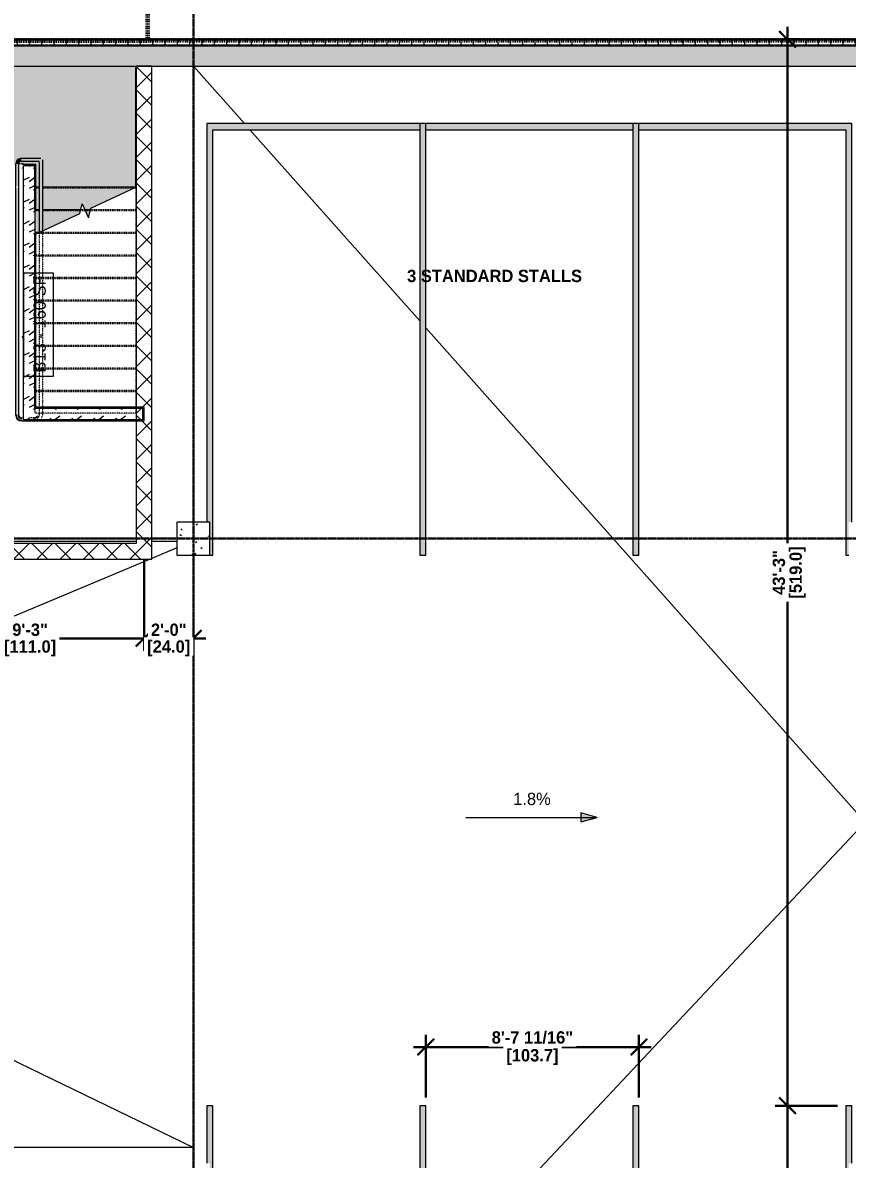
# Model space of a CAD drawing. Header units: inches. Extents: x -4124 to -1807, y 11006 to 12379.
# Drawn here: x -2583 to -2182, y 11545 to 12098 of the extents above; entities that cross this region are included whole.
import ezdxf

# ---------------------------------------------------------------- set-up
doc = ezdxf.new("R2010")
doc.units = ezdxf.units.IN
doc.header["$MEASUREMENT"] = 0
for name, pattern in [('Dash 1_16_', [0.125, 0.0625, -0.0625]), ('Double Dash 3_8_', [1, 0.375, -0.125, 0.125, -0.125, 0.125, -0.125]), ('Grid Line 1_2_', [0.875, 0.5, -0.125, 0.125, -0.125]), ('Grid Line 1_2__2_', [0.875, 0.5, -0.125, 0.125, -0.125]), ('Overhead 1_16_', [0.101562, 0.0625, -0.039062])]:
    doc.linetypes.add(name, pattern=pattern)
for name, color, linetype, lineweight in [('0-1', 7, 'Continuous', 5), ('0-2', 7, 'Continuous', 9), ('0-3', 130, 'Double Dash 3_8_', 60), ('0-5', 8, 'Continuous', 9), ('A-ANNO-DIMS-1', 211, 'Continuous', 30), ('A-AREA-IDEN', 2, 'Continuous', 9), ('A-FLOR-1', 9, 'Continuous', 18), ('A-FLOR-HRAL-2', 31, 'Continuous', 9), ('A-FLOR-HRAL-3', 7, 'Continuous', 9), ('A-FLOR-HRAL-4', 7, 'Overhead 1_16_', 9), ('A-GENM', 5, 'Continuous', 9), ('A-WALL-1', 250, 'Continuous', 18), ('A-WALL-2', 7, 'Continuous', 9), ('A-WALL-PATT-1', 53, 'Continuous', 9), ('A-WALL-PATT-2', 8, 'Continuous', 9), ('A-WALL-PATT-3', 7, 'Continuous', 9), ('A-WALL-PATT-4', 252, 'Continuous', 9), ('C-PROP-LINE-2', 130, 'Dash 1_16_', 60), ('G-ANNO-DIMS', 111, 'Continuous', 9), ('G-ANNO-TEXT-1', 147, 'Continuous', 20), ('I-WALL-1', 7, 'Continuous', 9), ('S-COLS', 52, 'Continuous', 9), ('S-COLS-1', 7, 'Continuous', 9), ('S-FNDN-3', 7, 'Continuous', 9), ('S-GRID-1', 1, 'Grid Line 1_2_', 9), ('S-GRID-2', 1, 'Grid Line 1_2__2_', 30), ('S-STRS-1', 41, 'Continuous', 5), ('S-STRS-2', 21, 'Continuous', 5), ('S-STRS-3', 7, 'Continuous', 9), ('S-STRS-4', 7, 'Overhead 1_16_', 9), ('S-STRS-MBND-1', 7, 'Overhead 1_16_', 9), ('S-STRS-MBND-2', 7, 'Continuous', 9)]:
    doc.layers.add(name, color=color, linetype=linetype, lineweight=lineweight)
doc.styles.add('Century Gothic', font='ufonts.com_century-gothic.ttf', dxfattribs={"height": 6})
doc.styles.add('Century Gothic_B', font='GOTHICB.TTF', dxfattribs={"height": 6})
doc.dimstyles.new('OD__1_16__Tol__', dxfattribs={"dimscale": 12, "dimtxt": 6.26501, "dimasz": 0.666667, "dimexe": 0.5, "dimexo": 0.333333, "dimgap": 0.083333, "dimtad": 1, "dimdec": 4, "dimrnd": 0.0625, "dimzin": 3, "dimdsep": 46, "dimlunit": 4, "dimtxsty": 'Century Gothic_B', "dimblk1": 'OBLIQUE', "dimblk2": 'OBLIQUE', "dimsah": 1, "dimcen": 0.09, "dimdle": 0.5, "dimazin": 0, "dimtfac": 1, "dimtdec": 4, "dimtix": 1, "dimtmove": 0, "dimatfit": 3, "dimfxl": 1, "dimtvp": 1, "dimtfill": 1, "dimfrac": 2, "dimtolj": 1, "dimtzin": 0, "dimlwd": 30, "dimlwe": 30, "dimarcsym": 2})
pattern_1 = [(0, (0, 0), (20.48, 5.12), [0.845, -14.515, 0.845, -14.515, -81.92]), (0, (0, 0), (20.48, 5.12), [-30.72, 0.845, -29.875, 0.845, -14.515, -35.84]), (0, (0, 0), (20.48, 5.12), [-76.8, 0.845, -9.395, 0.845, -24.755]), (120, (7.68, 2.56), (-14.67405, 15.1762003), [0.845, -14.515, 0.845, -14.515, -81.92]), (120, (7.68, 2.56), (-14.67405, 15.1762003), [-30.72, 0.845, -29.875, 0.845, -14.515, -35.84]), (120, (7.68, 2.56), (-14.67405, 15.1762003), [-76.8, 0.845, -9.395, 0.845, -24.755]), (240, (10.24, 12.8), (-5.80595, -20.2962003), [0.845, -14.515, 0.845, -14.515, -81.92]), (240, (10.24, 12.8), (-5.80595, -20.2962003), [-30.72, 0.845, -29.875, 0.845, -14.515, -35.84]), (240, (10.24, 12.8), (-5.80595, -20.2962003), [-76.8, 0.845, -9.395, 0.845, -24.755])]
pattern_2 = [(216.87, (4.265, 10.662), (31.9871619, 21.32545714), [5.331, -47.981]), (206.565, (10.662, 7.464), (-10.662476, -10.6620098), [11.921, -11.921]), (198.435, (10.662, 2.132), (-21.32449365, -10.6625869), [6.744, -26.974])]
pattern_3 = [(45, (0, 0), (-5.656854, 5.656854), []), (135, (0, 0), (-5.656854, -5.656854), [])]

# ---------------------------------------------------------------- blocks, each defined once
blk = doc.blocks.new('Family - ___-2835860-ENLARGED FLOOR PLAN - BASEMENT - EAST')
at = {"layer": 'C-PROP-LINE-2'}
for p, q in [((-2522.54, 12089.69), (-2522.54, 12118.09)), ((-2638.11, 12089.69), (-2522.54, 12089.69))]:
    blk.add_line(p, q, dxfattribs=at)
blk = doc.blocks.new('Family - ___-2835903-ENLARGED FLOOR PLAN - BASEMENT - EAST')
at = {"layer": 'C-PROP-LINE-2'}
blk.add_line((-2096.82, 12089.69), (-3831.82, 12089.69), dxfattribs=at)
blk = doc.blocks.new('CTR - 1st Phase - Shell_rvt-1-ENLARGED FLOOR PLAN - BASEMENT - EAST')
at = {"layer": 'A-WALL-PATT-1'}
h = blk.add_hatch(dxfattribs=at)
h.set_pattern_fill('FP_1', color=256, style=0, pattern_type=2)
h.set_pattern_definition([(0, (0, 0), (0, 6), []), (90, (0, 0), (-6, 4e-16), [])])
h.paths.add_polyline_path([(-3084.08, 12087.19), (-2838.32, 12087.19), (-2838.32, 12090.19), (-3829.32, 12090.19), (-3829.32, 12087.19), (-3136.32, 12087.19)], flags=0)
h.paths.add_polyline_path([(-2694.32, 12087.19), (-1940.32, 12087.19), (-1940.32, 12090.19), (-2694.32, 12090.19)], flags=0)
at = {"layer": 'A-FLOR-1'}
for p, q in [((-2500.32, 12077.19), (-2475.44, 12049.19)), ((-2500.32, 12077.19), (-2500.32, 11855.19)), ((-2472.78, 12046.19), (-2390.16, 11953.21)), ((-2387.16, 11949.83), (-2173.32, 11709.19)), ((-2528.14, 11847.19), (-2632.51, 11847.19)), ((-2632.51, 11846), (-2528.14, 11846)), ((-2508.32, 11847.19), (-2520.51, 11847.19)), ((-2520.51, 11846), (-2508.32, 11846)), ((-2508.32, 11842.65), (-2520.51, 11837.56)), ((-2521.39, 11837.19), (-2827.32, 11709.19)), ((-2500.32, 11839.19), (-2500.32, 11550.83)), ((-2827.32, 11709.19), (-2500.32, 11550.83)), ((-2387.16, 11481.63), (-2173.32, 11709.19)), ((-2500.32, 11550.83), (-2813.51, 11550.83)), ((-2500.32, 11543.19), (-2500.32, 11550.83))]:
    blk.add_line(p, q, dxfattribs=at)
at = {"layer": 'S-FNDN-3'}
for p, q in [((-1940.32, 12090.19), (-2694.32, 12090.19)), ((-2694.32, 12087.19), (-1943.32, 12087.19))]:
    blk.add_line(p, q, dxfattribs=at)
at = {"layer": 'S-GRID-1'}
for p, q in [((-2500.32, 11005.88), (-2500.32, 12345.93)), ((-1807.14, 11847.19), (-4091.58, 11847.19))]:
    blk.add_line(p, q, dxfattribs=at)
at = {"layer": '0-3'}
for name in ['Family - ___-2835860-ENLARGED FLOOR PLAN - BASEMENT - EAST', 'Family - ___-2835903-ENLARGED FLOOR PLAN - BASEMENT - EAST']:
    blk.add_blockref(name, (0, 0), dxfattribs=at)
blk = doc.blocks.new('Top Rail Type - Top Rail_Internal_-V4-ENLARGED FLOOR PLAN - BASEMENT - EAST')
at = {"layer": 'A-FLOR-HRAL-2'}
for points in [[(-2585.31, 12029.56), (-2585.14, 12030.19), (-2584.69, 12030.65), (-2584.06, 12030.81), (-2584.06, 12032.31), (-2585.11, 12032.11), (-2586.02, 12031.49), (-2586.6, 12030.62), (-2586.81, 12029.56), (-2586.01, 12029.56)], [(-2584.06, 12030.81), (-2576.56, 12030.81), (-2576.56, 12032.31), (-2584.06, 12032.31)], [(-2586.81, 12018.77), (-2585.31, 12018.77), (-2585.31, 12029.56), (-2586.81, 12029.56), (-2586.81, 12028.56)], [(-2575.31, 11996.27), (-2573.81, 11996.97), (-2573.81, 12030.63), (-2575.31, 12030.63), (-2575.31, 12007.01)], [(-2585.98, 11908.68), (-2585.31, 11908.68), (-2585.31, 12017.7), (-2586.81, 12017.7), (-2586.81, 11908.68), (-2586.14, 11908.69), (-2586.17, 11984.63), (-2585.95, 11984.61), (-2585.96, 11940.83), (-2585.98, 11908.69)]]:
    blk.add_hatch(color=256, dxfattribs=at).paths.add_polyline_path(points, flags=0)
h = blk.add_hatch(color=256, dxfattribs=at)
h.paths.add_polyline_path([(-2586.69, 11907.19), (-2586.16, 11907.19), (-2586.16, 11907.61), (-2586.81, 11907.61), (-2586.81, 11907.19)], flags=0)
h.paths.add_polyline_path([(-2585.96, 11907.19), (-2585.31, 11907.19), (-2585.31, 11907.61), (-2585.96, 11907.61), (-2585.96, 11907.57)], flags=0)
h = blk.add_hatch(color=256, dxfattribs=at)
h.paths.add_polyline_path([(-2584.06, 11904.44), (-2584.06, 11905.1), (-2584.56, 11905.12), (-2584.69, 11905.19), (-2584.69, 11905.21), (-2585.09, 11905.35), (-2585.09, 11905.33), (-2585.4, 11905.56), (-2585.75, 11905.95), (-2585.94, 11906.25), (-2586.01, 11906.45), (-2586.14, 11906.75), (-2586.14, 11907.19), (-2586.81, 11907.19), (-2586.6, 11906.14), (-2586.01, 11905.24), (-2585.11, 11904.65), (-2584.37, 11904.5)], flags=0)
h.paths.add_polyline_path([(-2584.06, 11905.28), (-2584.06, 11905.94), (-2584.69, 11906.11), (-2585.14, 11906.56), (-2585.31, 11907.19), (-2585.97, 11907.19), (-2585.8, 11906.5), (-2585.71, 11906.28), (-2585.73, 11906.28), (-2585.44, 11905.85), (-2585.09, 11905.6), (-2584.98, 11905.54), (-2584.51, 11905.35), (-2584.33, 11905.34), (-2584.23, 11905.32)], flags=0)
h = blk.add_hatch(color=256, dxfattribs=at)
h.paths.add_polyline_path([(-2584.06, 11904.44), (-2583.69, 11904.44), (-2583.69, 11905.1), (-2584.06, 11905.1), (-2584.06, 11904.65)], flags=0)
h.paths.add_polyline_path([(-2583.69, 11905.28), (-2583.69, 11905.94), (-2584.06, 11905.94), (-2584.06, 11905.28), (-2583.76, 11905.28)], flags=0)
at = {"layer": 'A-FLOR-HRAL-3'}
for p, q in [((-2584.06, 12032.31), (-2576.56, 12032.31)), ((-2584.06, 12030.81), (-2576.56, 12030.81)), ((-2576.56, 12032.31), (-2574.56, 12032.31)), ((-2576.56, 12030.81), (-2575.31, 12030.81)), ((-2573.81, 12031.56), (-2573.81, 12030.63)), ((-2586.81, 12018.77), (-2586.81, 12029.56)), ((-2585.31, 12018.77), (-2585.31, 12029.56)), ((-2575.31, 12030.63), (-2575.31, 11996.27)), ((-2573.81, 12030.63), (-2573.81, 11996.97)), ((-2586.81, 12017.7), (-2586.81, 12018.77)), ((-2586.81, 11908.68), (-2586.81, 12017.7)), ((-2585.31, 12017.7), (-2585.31, 12018.77)), ((-2585.31, 11908.68), (-2585.31, 12017.7)), ((-2575.31, 11996.27), (-2573.81, 11996.97)), ((-2586.81, 11907.61), (-2586.81, 11908.68)), ((-2586.81, 11907.19), (-2586.81, 11907.61)), ((-2585.31, 11907.61), (-2585.31, 11908.68)), ((-2585.31, 11907.19), (-2585.31, 11907.61)), ((-2583.69, 11905.94), (-2584.06, 11905.94)), ((-2583.69, 11904.44), (-2584.06, 11904.44))]:
    blk.add_line(p, q, dxfattribs=at)
for centre, radius, start, end in [((-2584.06, 12029.56), 2.75, 90, 180), ((-2584.06, 12029.56), 1.25, 90, 180), ((-2584.06, 11907.19), 2.75, 180, 270), ((-2584.06, 11907.19), 1.25, 180, 270)]:
    blk.add_arc(centre, radius, start, end, dxfattribs=at)
at = {"layer": 'A-FLOR-HRAL-4'}
for p, q in [((-2575.31, 11996.27), (-2575.31, 11908.68)), ((-2573.81, 11996.97), (-2573.81, 11908.68)), ((-2580.31, 11904.44), (-2580.31, 11905.94)), ((-2576.56, 11905.94), (-2580.31, 11905.94)), ((-2576.56, 11904.44), (-2580.31, 11904.44)), ((-2575.31, 11908.68), (-2575.31, 11907.61)), ((-2575.31, 11907.61), (-2575.31, 11907.19)), ((-2573.81, 11908.68), (-2573.81, 11907.61)), ((-2573.81, 11907.61), (-2573.81, 11907.19))]:
    blk.add_line(p, q, dxfattribs=at)
for radius in [1.25, 2.75]:
    blk.add_arc((-2576.56, 11907.19), radius, 270, 0, dxfattribs=at)
blk = doc.blocks.new('CTR - 1st Phase -Stairs _ Elevators_rvt-1-ENLARGED FLOOR PLAN - BASEMENT - EAST')
at = {"layer": 'A-WALL-PATT-1'}
h = blk.add_hatch(dxfattribs=at)
h.set_pattern_fill('FP_8', color=256, style=0, pattern_type=2)
h.set_pattern_definition(pattern_2)
h.paths.add_polyline_path([(-2583.06, 11910.56), (-2577.56, 11910.56), (-2577.56, 12028.56), (-2583.06, 12028.56), (-2583.06, 11911.19)], flags=0)
h = blk.add_hatch(dxfattribs=at)
h.set_pattern_fill('FP_8', color=256, style=0, pattern_type=2)
h.set_pattern_definition(pattern_2)
h.paths.add_polyline_path([(-2528.14, 11905.06), (-2528.14, 11910.56), (-2583.06, 11910.56), (-2583.06, 11905.06), (-2545.21, 11905.06)], flags=0)
at = {"layer": 'A-WALL-PATT-3'}
h = blk.add_hatch(dxfattribs=at)
h.set_pattern_fill('FP_4', color=256, style=0, pattern_type=2)
h.set_pattern_definition(pattern_1)
h.paths.add_polyline_path([(-2583.1, 11905.06), (-2583.06, 11905.06), (-2583.06, 12029.19), (-2583.69, 12029.19), (-2583.69, 11905.06)], flags=0)
h = blk.add_hatch(dxfattribs=at)
h.set_pattern_fill('FP_4', color=256, style=0, pattern_type=2)
h.set_pattern_definition(pattern_1)
h.paths.add_polyline_path([(-2577.56, 11911.19), (-2576.94, 11911.19), (-2576.94, 11995.52), (-2577.56, 11995.22), (-2577.56, 11940.83)], flags=0)
h.paths.add_polyline_path([(-2577.45, 12007.19), (-2576.94, 12007.19), (-2576.94, 12029.19), (-2583.06, 12029.19), (-2583.05, 12028.56), (-2577.56, 12028.56), (-2577.56, 12007.19)], flags=0)
h = blk.add_hatch(dxfattribs=at)
h.set_pattern_fill('FP_4', color=256, style=0, pattern_type=2)
h.set_pattern_definition(pattern_1)
h.paths.add_polyline_path([(-2577.56, 11910.56), (-2528.14, 11910.56), (-2528.14, 11911.19), (-2577.56, 11911.19)], flags=0)
h = blk.add_hatch(dxfattribs=at)
h.set_pattern_fill('FP_4', color=256, style=0, pattern_type=2)
h.set_pattern_definition(pattern_1)
h.paths.add_polyline_path([(-2528.14, 11904.44), (-2528.14, 11905.06), (-2583.69, 11905.06), (-2583.69, 11904.44), (-2545.21, 11904.44)], flags=0)
at = {"layer": 'S-STRS-1'}
blk.add_hatch(color=256, dxfattribs=at).paths.add_polyline_path([(-2573.81, 12018.19), (-2528.31, 12018.19), (-2528.31, 12077.19), (-2632.31, 12077.19), (-2632.31, 12044.31), (-2631.94, 12044.31), (-2630.88, 12044.11), (-2629.99, 12043.51), (-2629.4, 12042.62), (-2629.19, 12041.56), (-2629.19, 12029.77), (-2630.69, 12029.77), (-2630.69, 12041.56), (-2630.85, 12042.19), (-2631.31, 12042.65), (-2631.94, 12042.81), (-2632.31, 12042.81), (-2632.31, 12029.19), (-2586.81, 12029.19), (-2586.81, 12029.56), (-2586.6, 12030.62), (-2586.01, 12031.51), (-2585.11, 12032.11), (-2584.06, 12032.31), (-2576.56, 12032.31), (-2576.56, 12030.81), (-2584.06, 12030.81), (-2584.69, 12030.65), (-2585.15, 12030.17), (-2585.31, 12029.56), (-2585.31, 12029.19), (-2576.94, 12029.19), (-2576.94, 12018.19), (-2575.31, 12018.19), (-2575.31, 12030.63), (-2573.81, 12030.63), (-2573.81, 12028.35)], flags=0)
at = {"layer": 'S-STRS-2'}
h = blk.add_hatch(color=256, dxfattribs=at)
h.paths.add_polyline_path([(-2555.23, 12007.19), (-2554.52, 12010.11), (-2553.16, 12007.19), (-2550.41, 12007.19), (-2550.22, 12007.97), (-2528.31, 12018.19), (-2573.81, 12018.19), (-2573.81, 12007.19), (-2555.66, 12007.19)], flags=0)
h.paths.add_polyline_path([(-2575.31, 12007.19), (-2575.31, 12018.19), (-2576.94, 12018.19), (-2576.94, 12007.19), (-2575.49, 12007.19)], flags=0)
h = blk.add_hatch(color=256, dxfattribs=at)
h.paths.add_polyline_path([(-2577.56, 11996.19), (-2575.49, 11996.19), (-2575.31, 11996.27), (-2575.31, 12007.19), (-2577.56, 12007.19), (-2577.56, 12005.44)], flags=0)
h.paths.add_polyline_path([(-2573.81, 11996.97), (-2555.66, 12005.44), (-2555.23, 12007.19), (-2573.81, 12007.19), (-2573.81, 12006.89)], flags=0)
h.paths.add_polyline_path([(-2551.35, 12003.31), (-2550.41, 12007.19), (-2553.16, 12007.19)], flags=0)
blk.add_hatch(color=256, dxfattribs=at).paths.add_polyline_path([(-2577.56, 11995.22), (-2575.49, 11996.19), (-2577.56, 11996.19)], flags=0)
at = {"layer": 'A-WALL-1'}
for p, q in [((-2583.06, 11911.19), (-2583.06, 12028.56)), ((-2577.56, 12028.56), (-2583.06, 12028.56)), ((-2577.56, 12007.19), (-2577.56, 12028.56)), ((-2577.56, 11911.19), (-2577.56, 11995.22)), ((-2583.06, 11910.56), (-2583.06, 11911.19)), ((-2583.06, 11905.06), (-2583.06, 11910.56)), ((-2577.56, 11910.56), (-2577.56, 11911.19)), ((-2524.94, 11910.56), (-2577.56, 11910.56)), ((-2524.94, 11905.06), (-2524.94, 11910.56)), ((-2524.94, 11905.06), (-2583.06, 11905.06))]:
    blk.add_line(p, q, dxfattribs=at)
at = {"layer": 'I-WALL-1'}
for p, q in [((-2583.06, 12029.19), (-2583.69, 12029.19)), ((-2577.56, 12029.19), (-2583.06, 12029.19)), ((-2576.94, 12029.19), (-2577.56, 12029.19)), ((-2576.94, 12007.19), (-2576.94, 12029.19)), ((-2576.94, 11911.19), (-2576.94, 11995.52)), ((-2524.31, 11911.19), (-2576.94, 11911.19)), ((-2524.31, 11910.56), (-2524.31, 11911.19)), ((-2524.31, 11905.06), (-2524.31, 11910.56)), ((-2583.69, 11904.44), (-2524.31, 11904.44)), ((-2524.31, 11904.44), (-2524.31, 11905.06))]:
    blk.add_line(p, q, dxfattribs=at)
at = {"layer": 'S-STRS-3'}
for p, q in [((-2528.31, 12018.19), (-2528.31, 12077.19)), ((-2575.31, 12018.19), (-2576.94, 12018.19)), ((-2528.31, 12018.19), (-2573.81, 12018.19)), ((-2577.56, 12007.19), (-2577.56, 11996.19)), ((-2575.31, 12007.19), (-2577.56, 12007.19)), ((-2555.23, 12007.19), (-2573.81, 12007.19)), ((-2550.41, 12007.19), (-2553.16, 12007.19)), ((-2577.56, 11996.19), (-2577.56, 11995.22)), ((-2575.49, 11996.19), (-2577.56, 11996.19))]:
    blk.add_line(p, q, dxfattribs=at)
at = {"layer": 'S-STRS-4'}
for p, q in [((-2585.28, 12029.69), (-2583.06, 12029.69)), ((-2575.31, 12017.69), (-2576.94, 12017.69)), ((-2529.38, 12017.69), (-2573.81, 12017.69)), ((-2575.31, 12006.69), (-2577.56, 12006.69)), ((-2555.35, 12006.69), (-2573.81, 12006.69)), ((-2550.53, 12006.69), (-2552.93, 12006.69)), ((-2576.56, 11995.69), (-2577.56, 11995.69))]:
    blk.add_line(p, q, dxfattribs=at)
at = {"layer": 'S-STRS-MBND-1'}
for p, q in [((-2528.31, 12017.69), (-2529.38, 12017.69)), ((-2528.31, 12018.19), (-2528.31, 11908.19)), ((-2552.93, 12006.69), (-2555.35, 12006.69)), ((-2553.16, 12007.19), (-2555.23, 12007.19)), ((-2528.31, 12006.69), (-2550.53, 12006.69)), ((-2528.31, 12007.19), (-2550.41, 12007.19)), ((-2577.56, 11995.22), (-2577.56, 11908.19)), ((-2528.31, 11995.69), (-2576.56, 11995.69)), ((-2528.31, 11996.19), (-2575.49, 11996.19)), ((-2528.31, 11985.19), (-2577.56, 11985.19)), ((-2528.31, 11984.69), (-2577.56, 11984.69)), ((-2528.31, 11974.19), (-2577.56, 11974.19)), ((-2528.31, 11973.69), (-2577.56, 11973.69)), ((-2528.31, 11963.19), (-2577.56, 11963.19)), ((-2528.31, 11962.69), (-2577.56, 11962.69)), ((-2528.31, 11952.19), (-2577.56, 11952.19)), ((-2528.31, 11951.69), (-2577.56, 11951.69)), ((-2528.31, 11941.19), (-2577.56, 11941.19)), ((-2528.31, 11940.69), (-2577.56, 11940.69)), ((-2528.31, 11930.19), (-2577.56, 11930.19)), ((-2528.31, 11929.69), (-2577.56, 11929.69)), ((-2528.31, 11919.19), (-2577.56, 11919.19)), ((-2528.31, 11918.69), (-2577.56, 11918.69)), ((-2528.31, 11908.19), (-2577.56, 11908.19))]:
    blk.add_line(p, q, dxfattribs=at)
at = {"layer": 'S-STRS-MBND-2'}
for p, q in [((-2550.22, 12007.97), (-2528.31, 12018.19)), ((-2555.66, 12005.44), (-2554.52, 12010.11)), ((-2554.52, 12010.11), (-2551.35, 12003.31)), ((-2577.56, 11995.22), (-2555.66, 12005.44)), ((-2551.35, 12003.31), (-2550.22, 12007.97))]:
    blk.add_line(p, q, dxfattribs=at)
at = {"layer": '0-2'}
blk.add_blockref('Top Rail Type - Top Rail_Internal_-V4-ENLARGED FLOOR PLAN - BASEMENT - EAST', (0, 0), dxfattribs=at)
blk = doc.blocks.new('034100 - Precast Structural Concrete - Column - Corbels - 16_x16_-V11-ENLARGED FLOOR PLAN - BASEMENT - EAST')
at = {"layer": 'S-COLS'}
h = blk.add_hatch(dxfattribs=at)
h.set_pattern_fill('FP_13', color=256, style=0, pattern_type=2)
h.set_pattern_definition([(50, (2499.339, -11846.205), (18.362056, -1.606828), [1.92, -21.12]), (355, (2499.339, -11846.205), (-3.552257, 19.255874), [1.536, -16.896]), (100.451, (2500.87, -11846.339), (14.81021, 17.649286), [1.632, -17.949]), (46.184, (2499.34, -11841.085), (27.32125, -4.237615), [2.88, -31.68]), (96.636, (2501.616, -11841.438), (23.927535, 24.937167), [2.448, -26.924]), (351.184, (2499.34, -11841.085), (23.927645, 24.937426), [2.304, -25.344]), (21, (2501.899, -11842.365), (15.28081, -10.307465), [1.92, -21.12]), (326, (2501.899, -11842.365), (6.22856, 18.563735), [1.536, -16.896]), (71.451, (2503.173, -11843.224), (21.509846, 8.25628), [1.632, -17.949]), (37.5, (2499.339, -11846.205), (0.3110953, 8.5225365), [0.845, -15.846, 0.845, -16.307, -16.96]), (37.5, (2499.339, -11846.205), (0.3110953, 8.5225365), [-33.843, 0.845, -16.115]), (7.5, (2499.339, -11846.205), (6.7346365, 10.0974314), [0.845, -8.934, 0.845, -15.462, -6.464]), (7.5, (2499.339, -11846.205), (6.7346365, 10.0974314), [-26.086, 0.845, -5.619]), (327.5, (2493.631, -11846.205), (13.6661073, -0.5771864), [0.845, -5.555, 0.845, -19.123, -26.496]), (327.5, (2493.631, -11846.205), (13.6661073, -0.5771864), [-26.368, 0.845, -25.651]), (317.5, (2491.071, -11846.205), (14.929853, 2.562859), [0.845, -7.475, 0.845, -12.416, -18.816]), (317.5, (2491.071, -11846.205), (14.929853, 2.562859), [-21.581, 0.845, -17.971])])
h.paths.add_polyline_path([(-8.98, -7.02), (7.02, -7.02), (7.02, 8.98), (-8.98, 8.98), (-8.98, -3.7)], flags=0)
at = {"layer": 'S-COLS-1'}
for p, q in [((-8.91, 8.98), (-8.98, 8.98)), ((-8.98, 8.98), (-8.98, -7.02)), ((6.94, 8.98), (-8.91, 8.98)), ((7.02, 8.98), (6.94, 8.98)), ((7.02, -7.02), (7.02, 8.98)), ((-8.98, -7.02), (-8.91, -7.02)), ((-8.91, -7.02), (6.94, -7.02)), ((6.94, -7.02), (7.02, -7.02))]:
    blk.add_line(p, q, dxfattribs=at)
blk = doc.blocks.new('CTR - 1st Phase - Structure_rvt-1-ENLARGED FLOOR PLAN - BASEMENT - EAST')
at = {"layer": 'A-WALL-PATT-2'}
h = blk.add_hatch(dxfattribs=at)
h.set_pattern_fill('FP_2', color=256, style=0, pattern_type=2)
h.set_pattern_definition([(50, (0, 0), (18.362056, -1.606828), [1.92, -21.12]), (355, (0, 0), (-3.552257, 19.255874), [1.536, -16.896]), (100.451, (1.53, -0.134), (14.81021, 17.649286), [1.632, -17.949]), (46.184, (0, 5.12), (27.32125, -4.237615), [2.88, -31.68]), (96.636, (2.277, 4.767), (23.927535, 24.937167), [2.448, -26.924]), (351.184, (0, 5.12), (23.927645, 24.937426), [2.304, -25.344]), (21, (2.56, 3.84), (15.28081, -10.307465), [1.92, -21.12]), (326, (2.56, 3.84), (6.22856, 18.563735), [1.536, -16.896]), (71.451, (3.833, 2.981), (21.509846, 8.25628), [1.632, -17.949]), (37.5, (0, 0), (0.3110953, 8.5225365), [0.845, -15.846, 0.845, -16.307, -16.96]), (37.5, (0, 0), (0.3110953, 8.5225365), [-33.843, 0.845, -16.115]), (7.5, (0, 0), (6.7346365, 10.0974314), [0.845, -8.934, 0.845, -15.462, -6.464]), (7.5, (0, 0), (6.7346365, 10.0974314), [-26.086, 0.845, -5.619]), (327.5, (-5.709, 0), (13.6661073, -0.5771864), [0.845, -5.555, 0.845, -19.123, -26.496]), (327.5, (-5.709, 0), (13.6661073, -0.5771864), [-26.368, 0.845, -25.651]), (317.5, (-8.269, 0), (14.929853, 2.562859), [0.845, -7.475, 0.845, -12.416, -18.816]), (317.5, (-8.269, 0), (14.929853, 2.562859), [-21.581, 0.845, -17.971])])
h.paths.add_polyline_path([(-2545.21, 12077.19), (-1953.32, 12077.19), (-1953.32, 12087.19), (-2694.32, 12087.19), (-2694.32, 12077.19), (-2640.32, 12077.19)], flags=0)
h.paths.add_polyline_path([(-3005.14, 12077.19), (-2838.32, 12077.19), (-2838.32, 12087.19), (-3829.32, 12087.19), (-3829.32, 12077.19), (-3011.14, 12077.19)], flags=0)
at = {"layer": 'A-WALL-PATT-4'}
h = blk.add_hatch(dxfattribs=at)
h.set_pattern_fill('FP_7', color=256, style=0, pattern_type=2)
h.set_pattern_definition(pattern_3)
h.paths.add_polyline_path([(-2521.39, 11844.81), (-2520.51, 11844.81), (-2520.51, 12077.19), (-2528.14, 12077.19), (-2528.14, 11844.81)], flags=0)
h = blk.add_hatch(dxfattribs=at)
h.set_pattern_fill('FP_7', color=256, style=0, pattern_type=2)
h.set_pattern_definition(pattern_3)
h.paths.add_polyline_path([(-2528.14, 11837.19), (-2520.51, 11837.19), (-2520.51, 11844.81), (-2640.14, 11844.81), (-2640.14, 11837.19), (-2545.21, 11837.19)], flags=0)
at = {"layer": 'A-WALL-2'}
for p, q in [((-2528.14, 12077.19), (-2528.14, 11844.81)), ((-2520.51, 12077.19), (-2528.14, 12077.19)), ((-2520.51, 11844.81), (-2520.51, 12077.19)), ((-2528.14, 11844.81), (-2632.51, 11844.81)), ((-2520.51, 11837.19), (-2520.51, 11844.81)), ((-2640.14, 11837.19), (-2520.51, 11837.19))]:
    blk.add_line(p, q, dxfattribs=at)
at = {"layer": 'S-FNDN-3'}
for p, q in [((-1953.32, 12087.19), (-2694.32, 12087.19)), ((-2694.32, 12077.19), (-1953.32, 12077.19))]:
    blk.add_line(p, q, dxfattribs=at)
at = {"layer": 'S-GRID-2'}
for p, q in [((-2500.32, 11005.88), (-2500.32, 12247.5)), ((-1807.14, 12087.19), (-4076.95, 12087.19)), ((-1807.14, 11847.19), (-4076.95, 11847.19))]:
    blk.add_line(p, q, dxfattribs=at)
at = {"layer": '0-5'}
blk.add_blockref('034100 - Precast Structural Concrete - Column - Corbels - 16_x16_-V11-ENLARGED FLOOR PLAN - BASEMENT - EAST', (-2499.34, 11846.21), dxfattribs=at)
blk = doc.blocks.new('Parking_Stall_Multiple - STANDARD-2088485-ENLARGED FLOOR PLAN - BASEMENT - EAST')
at = {"layer": 'A-GENM'}
h = blk.add_hatch(color=256, dxfattribs=at)
h.paths.add_polyline_path([(3, 210.34), (0, 207.34), (210, 207.34), (210, 210.34), (106.5, 208.84), (11.94, 210.21)], flags=0)
h.paths.add_polyline_path([(0, 311), (0, 210.34), (3, 210.34), (3, 311), (210, 311), (210, 314), (182, 314), (182, 312.5), (166, 312.5), (166, 314), (0, 314)], flags=0)
h = blk.add_hatch(color=256, dxfattribs=at)
h.paths.add_polyline_path([(0, 103.67), (210, 103.67), (210, 106.67), (106.5, 105.17), (3, 106.67)], flags=0)
h.paths.add_polyline_path([(0, 103.67), (0.08, 106.58), (0, 106.67)], flags=0)
h.paths.add_polyline_path([(3, 210.34), (106.5, 208.84), (210, 210.34), (11.94, 210.34)], flags=0)
h.paths.add_polyline_path([(0, 207.34), (3, 210.34), (0, 210.34)], flags=0)
h.paths.add_polyline_path([(0, 106.67), (3, 106.67), (3, 207.34), (0, 207.34), (0, 207.29)], flags=0)
h = blk.add_hatch(color=256, dxfattribs=at)
h.paths.add_polyline_path([(0, 103.67), (0, 0), (166, 0), (166, 1.5), (182, 1.5), (182, 0), (210, 0), (210, 3), (3, 3), (3, 103.67)], flags=0)
h.paths.add_polyline_path([(3, 106.67), (106.5, 105.17), (210, 106.67), (11.94, 106.67)], flags=0)
h.paths.add_polyline_path([(0, 103.67), (3, 106.67), (0, 106.67), (0.08, 106.58)], flags=0)
for p, q in [((166, 314), (0, 314)), ((0, 314), (0, 207.34)), ((3, 210.34), (3, 311)), ((3, 311), (210, 311)), ((210, 314), (182, 314)), ((210, 311), (210, 314)), ((210, 210.34), (0, 210.34)), ((0, 210.34), (0, 103.67)), ((210, 210.34), (3, 210.34)), ((210, 207.34), (210, 210.34)), ((210, 207.34), (210, 210.34)), ((0, 207.34), (210, 207.34)), ((3, 106.67), (3, 207.34)), ((3, 207.34), (210, 207.34)), ((210, 106.67), (0, 106.67)), ((0, 106.67), (0, 0)), ((210, 106.67), (3, 106.67)), ((210, 103.67), (210, 106.67)), ((210, 103.67), (210, 106.67)), ((0, 103.67), (210, 103.67)), ((3, 3), (3, 103.67)), ((3, 103.67), (210, 103.67)), ((210, 3), (3, 3)), ((210, 0), (210, 3)), ((0, 0), (166, 0)), ((182, 0), (210, 0))]:
    blk.add_line(p, q, dxfattribs=at)
blk = doc.blocks.new('Parking_Stall_Multiple - STANDARD-2218185-ENLARGED FLOOR PLAN - BASEMENT - EAST')
at = {"layer": 'A-GENM'}
h = blk.add_hatch(color=256, dxfattribs=at)
h.paths.add_polyline_path([(210, -106.67), (106.5, -105.17), (3, -106.67), (203.19, -106.67)], flags=0)
h.paths.add_polyline_path([(0, -103.67), (0, -106.67), (3, -106.67), (1.5, -105.17)], flags=0)
h.paths.add_polyline_path([(210, -1.5), (194, -1.5), (194, 0), (0, 0), (0, -103.67), (3, -103.67), (3, -3), (210, -3)], flags=0)
h = blk.add_hatch(color=256, dxfattribs=at)
h.paths.add_polyline_path([(210, -106.67), (210, -103.67), (0, -103.67), (3, -106.67), (106.5, -105.17), (203.19, -106.57)], flags=0)
h.paths.add_polyline_path([(210, -210.34), (106.5, -208.84), (3, -210.34), (194, -210.34)], flags=0)
h.paths.add_polyline_path([(3, -210.34), (0, -207.34), (0.08, -210.25), (0, -210.34)], flags=0)
h.paths.add_polyline_path([(3, -106.67), (0, -106.67), (0, -207.34), (3, -207.34)], flags=0)
h = blk.add_hatch(color=256, dxfattribs=at)
h.paths.add_polyline_path([(210, -210.34), (210, -207.34), (0, -207.34), (3, -210.34), (106.5, -208.84), (194, -210.1)], flags=0)
h.paths.add_polyline_path([(0, -210.34), (0.08, -210.25), (0, -207.34)], flags=0)
h.paths.add_polyline_path([(210, -311), (3, -311), (3, -210.34), (0, -210.34), (0, -314), (194, -314), (194, -312.5), (210, -312.5)], flags=0)
for p, q in [((194, 0), (0, 0)), ((0, 0), (0, -106.67)), ((3, -103.67), (3, -3)), ((3, -3), (210, -3)), ((210, -3), (210, -1.5)), ((210, -103.67), (0, -103.67)), ((0, -103.67), (0, -210.34)), ((210, -103.67), (3, -103.67)), ((210, -106.67), (210, -103.67)), ((210, -106.67), (210, -103.67)), ((0, -106.67), (210, -106.67)), ((3, -207.34), (3, -106.67)), ((3, -106.67), (210, -106.67)), ((210, -207.34), (0, -207.34)), ((0, -207.34), (0, -314)), ((210, -207.34), (3, -207.34)), ((210, -210.34), (210, -207.34)), ((210, -210.34), (210, -207.34)), ((0, -210.34), (210, -210.34)), ((3, -311), (3, -210.34)), ((3, -210.34), (210, -210.34)), ((0, -314), (194, -314)), ((210, -311), (3, -311)), ((210, -312.5), (210, -311))]:
    blk.add_line(p, q, dxfattribs=at)
blk = doc.blocks.new('_Oblique')
at = {"color": 0, "linetype": 'ByBlock', "lineweight": -2}
blk.add_line((-0.5, -0.5), (0.5, 0.5), dxfattribs=at)
blk = doc.blocks.new('DIMBLOCK5-ENLARGED FLOOR PLAN - BASEMENT - EAST')
at = {"layer": 'A-ANNO-DIMS-1', "color": 0, "lineweight": 30, "transparency": 16777216}
for p, q in [((-2211.18, 11355.19), (-2211.18, 11577.19)), ((-2186.82, 11571.19), (-2217.18, 11571.19)), ((-2212.83, 11361.19), (-2205.18, 11361.19))]:
    blk.add_line(p, q, dxfattribs=at)
at = {"layer": 'Defpoints', "color": 0, "transparency": 16777216}
for p in [(-2211.18, 11571.19), (-2182.82, 11571.19), (-2216.83, 11361.19)]:
    blk.add_point(p, dxfattribs=at)
at = {"layer": 'A-ANNO-DIMS-1', "color": 0, "lineweight": 30, "transparency": 16777216, "xscale": 7.999999999999998, "yscale": 7.999999999999998, "zscale": 7.999999999999998}
for p, rotation in [((-2211.18, 11571.19), 90), ((-2211.18, 11361.19), 270)]:
    blk.add_blockref('_Oblique', p, dxfattribs=dict(at, rotation=rotation))
at = {"layer": 'A-ANNO-DIMS-1', "color": 0, "transparency": 16777216, "insert": (-2215.33, 11466.19), "char_height": 6, "attachment_point": 5, "rotation": 90, "style": 'Century Gothic_B', "bg_fill": 3, "box_fill_scale": 1.25, "bg_fill_color": 256, "bg_fill_true_color": 13158600, "bg_fill_transparency": 0}
blk.add_mtext('\\A1;17\'-6"', dxfattribs=at)
at = {"layer": 'A-ANNO-DIMS-1', "color": 0, "transparency": 16777216, "insert": (-2206.29, 11466.19), "char_height": 6, "attachment_point": 5, "rotation": 90, "style": 'Century Gothic_B', "bg_fill": 3, "box_fill_scale": 1.25, "bg_fill_color": 256, "bg_fill_true_color": 13158600, "bg_fill_transparency": 0}
blk.add_mtext('\\A1;[210.0]', dxfattribs=at)
blk = doc.blocks.new('DIMBLOCK6-ENLARGED FLOOR PLAN - BASEMENT - EAST')
at = {"layer": 'A-ANNO-DIMS-1', "color": 0, "lineweight": 30, "transparency": 16777216}
for p, q in [((-2211.18, 11565.19), (-2211.18, 12096.19)), ((-2212.83, 12090.19), (-2205.18, 12090.19)), ((-2186.82, 11571.19), (-2217.18, 11571.19))]:
    blk.add_line(p, q, dxfattribs=at)
at = {"layer": 'Defpoints', "color": 0, "transparency": 16777216}
for p in [(-2216.83, 12090.19), (-2211.18, 12090.19), (-2182.82, 11571.19)]:
    blk.add_point(p, dxfattribs=at)
at = {"layer": 'A-ANNO-DIMS-1', "color": 0, "lineweight": 30, "transparency": 16777216, "xscale": 7.999999999999998, "yscale": 7.999999999999998, "zscale": 7.999999999999998}
for p, rotation in [((-2211.18, 12090.19), 90), ((-2211.18, 11571.19), 270)]:
    blk.add_blockref('_Oblique', p, dxfattribs=dict(at, rotation=rotation))
at = {"layer": 'A-ANNO-DIMS-1', "color": 0, "transparency": 16777216, "insert": (-2215.33, 11830.69), "char_height": 6, "attachment_point": 5, "rotation": 90, "style": 'Century Gothic_B', "bg_fill": 3, "box_fill_scale": 1.25, "bg_fill_color": 256, "bg_fill_true_color": 13158600, "bg_fill_transparency": 0}
blk.add_mtext('\\A1;43\'-3"', dxfattribs=at)
at = {"layer": 'A-ANNO-DIMS-1', "color": 0, "transparency": 16777216, "insert": (-2206.29, 11830.69), "char_height": 6, "attachment_point": 5, "rotation": 90, "style": 'Century Gothic_B', "bg_fill": 3, "box_fill_scale": 1.25, "bg_fill_color": 256, "bg_fill_true_color": 13158600, "bg_fill_transparency": 0}
blk.add_mtext('\\A1;[519.0]', dxfattribs=at)
blk = doc.blocks.new('DIMBLOCK8-ENLARGED FLOOR PLAN - BASEMENT - EAST')
at = {"layer": 'A-ANNO-DIMS-1', "color": 0, "lineweight": 30, "transparency": 16777216}
for p, q in [((-2387.16, 11575.19), (-2387.16, 11605.72)), ((-2283.49, 11575.19), (-2283.49, 11605.72)), ((-2393.16, 11599.72), (-2277.49, 11599.72))]:
    blk.add_line(p, q, dxfattribs=at)
at = {"layer": 'Defpoints', "color": 0, "transparency": 16777216}
for p in [(-2283.49, 11599.72), (-2387.16, 11571.19), (-2283.49, 11571.19)]:
    blk.add_point(p, dxfattribs=at)
at = {"layer": 'A-ANNO-DIMS-1', "color": 0, "lineweight": 30, "transparency": 16777216, "xscale": 7.999999999999998, "yscale": 7.999999999999998, "zscale": 7.999999999999998, "rotation": 180}
blk.add_blockref('_Oblique', (-2387.16, 11599.72), dxfattribs=at)
at = {"layer": 'A-ANNO-DIMS-1', "color": 0, "lineweight": 30, "transparency": 16777216, "xscale": 7.999999999999998, "yscale": 7.999999999999998, "zscale": 7.999999999999998}
blk.add_blockref('_Oblique', (-2283.49, 11599.72), dxfattribs=at)
at = {"layer": 'A-ANNO-DIMS-1', "color": 0, "transparency": 16777216, "insert": (-2335.32, 11604.34), "char_height": 6, "attachment_point": 5, "style": 'Century Gothic_B', "bg_fill": 3, "box_fill_scale": 1.25, "bg_fill_color": 256, "bg_fill_true_color": 13158600, "bg_fill_transparency": 0}
blk.add_mtext('\\A1;8\'-7 11/16"', dxfattribs=at)
at = {"layer": 'A-ANNO-DIMS-1', "color": 0, "transparency": 16777216, "insert": (-2335.32, 11594.83), "char_height": 6, "attachment_point": 5, "style": 'Century Gothic_B', "bg_fill": 3, "box_fill_scale": 1.25, "bg_fill_color": 256, "bg_fill_true_color": 13158600, "bg_fill_transparency": 0}
blk.add_mtext('\\A1;[103.7]', dxfattribs=at)
blk = doc.blocks.new('DIMBLOCK15-ENLARGED FLOOR PLAN - BASEMENT - EAST')
at = {"layer": 'A-ANNO-DIMS-1', "color": 0, "lineweight": 30, "transparency": 16777216}
for p, q in [((-3832.32, 12092.69), (-3832.32, 12319.37)), ((-1941.82, 12092.69), (-1941.82, 12319.37)), ((-3838.32, 12313.37), (-1935.82, 12313.37))]:
    blk.add_line(p, q, dxfattribs=at)
at = {"layer": 'Defpoints', "color": 0, "transparency": 16777216}
for p in [(-1941.82, 12313.37), (-3832.32, 12088.69), (-1941.82, 12088.69)]:
    blk.add_point(p, dxfattribs=at)
at = {"layer": 'A-ANNO-DIMS-1', "color": 0, "lineweight": 30, "transparency": 16777216, "xscale": 7.999999999999998, "yscale": 7.999999999999998, "zscale": 7.999999999999998, "rotation": 180}
blk.add_blockref('_Oblique', (-3832.32, 12313.37), dxfattribs=at)
at = {"layer": 'A-ANNO-DIMS-1', "color": 0, "lineweight": 30, "transparency": 16777216, "xscale": 7.999999999999998, "yscale": 7.999999999999998, "zscale": 7.999999999999998}
blk.add_blockref('_Oblique', (-1941.82, 12313.37), dxfattribs=at)
at = {"layer": 'A-ANNO-DIMS-1', "color": 0, "transparency": 16777216, "insert": (-2887.07, 12317.99), "char_height": 6, "attachment_point": 5, "style": 'Century Gothic_B', "bg_fill": 3, "box_fill_scale": 1.25, "bg_fill_color": 256, "bg_fill_true_color": 13158600, "bg_fill_transparency": 0}
blk.add_mtext('\\A1;157\'-6 1/2"', dxfattribs=at)
at = {"layer": 'A-ANNO-DIMS-1', "color": 0, "transparency": 16777216, "insert": (-2887.07, 12308.48), "char_height": 6, "attachment_point": 5, "style": 'Century Gothic_B', "bg_fill": 3, "box_fill_scale": 1.25, "bg_fill_color": 256, "bg_fill_true_color": 13158600, "bg_fill_transparency": 0}
blk.add_mtext('\\A1;[1890.5]', dxfattribs=at)
blk = doc.blocks.new('DIMBLOCK23-ENLARGED FLOOR PLAN - BASEMENT - EAST')
at = {"layer": 'A-ANNO-DIMS-1', "color": 0, "lineweight": 30, "transparency": 16777216}
for p, q in [((-2635.3, 11836.56), (-2635.3, 11792.65)), ((-2524.32, 11837), (-2524.32, 11792.65)), ((-2641.3, 11798.65), (-2518.32, 11798.65))]:
    blk.add_line(p, q, dxfattribs=at)
at = {"layer": 'Defpoints', "color": 0, "transparency": 16777216}
for p in [(-2635.3, 11840.56), (-2524.32, 11841), (-2524.32, 11798.65)]:
    blk.add_point(p, dxfattribs=at)
at = {"layer": 'A-ANNO-DIMS-1', "color": 0, "lineweight": 30, "transparency": 16777216, "xscale": 7.999999999999998, "yscale": 7.999999999999998, "zscale": 7.999999999999998, "rotation": 180}
blk.add_blockref('_Oblique', (-2635.3, 11798.65), dxfattribs=at)
at = {"layer": 'A-ANNO-DIMS-1', "color": 0, "lineweight": 30, "transparency": 16777216, "xscale": 7.999999999999998, "yscale": 7.999999999999998, "zscale": 7.999999999999998}
blk.add_blockref('_Oblique', (-2524.32, 11798.65), dxfattribs=at)
at = {"layer": 'A-ANNO-DIMS-1', "color": 0, "transparency": 16777216, "insert": (-2579.81, 11802.8), "char_height": 6, "attachment_point": 5, "style": 'Century Gothic_B', "bg_fill": 3, "box_fill_scale": 1.25, "bg_fill_color": 256, "bg_fill_true_color": 13158600, "bg_fill_transparency": 0}
blk.add_mtext('\\A1;9\'-3"', dxfattribs=at)
at = {"layer": 'A-ANNO-DIMS-1', "color": 0, "transparency": 16777216, "insert": (-2579.81, 11793.76), "char_height": 6, "attachment_point": 5, "style": 'Century Gothic_B', "bg_fill": 3, "box_fill_scale": 1.25, "bg_fill_color": 256, "bg_fill_true_color": 13158600, "bg_fill_transparency": 0}
blk.add_mtext('\\A1;[111.0]', dxfattribs=at)
blk = doc.blocks.new('DIMBLOCK24-ENLARGED FLOOR PLAN - BASEMENT - EAST')
at = {"layer": 'A-ANNO-DIMS-1', "color": 0, "lineweight": 30, "transparency": 16777216}
for p, q in [((-2524.32, 11837), (-2524.32, 11792.65)), ((-2530.32, 11798.65), (-2494.32, 11798.65)), ((-2500.32, 11800.3), (-2500.32, 11792.65))]:
    blk.add_line(p, q, dxfattribs=at)
at = {"layer": 'Defpoints', "color": 0, "transparency": 16777216}
blk.add_point((-2524.32, 11841), dxfattribs=at)
at = {"layer": 'A-ANNO-DIMS-1', "color": 0, "lineweight": 30, "transparency": 16777216, "xscale": 7.999999999999998, "yscale": 7.999999999999998, "zscale": 7.999999999999998, "rotation": 180}
blk.add_blockref('_Oblique', (-2524.32, 11798.65), dxfattribs=at)
at = {"layer": 'A-ANNO-DIMS-1', "color": 0, "lineweight": 30, "transparency": 16777216, "xscale": 7.999999999999998, "yscale": 7.999999999999998, "zscale": 7.999999999999998}
blk.add_blockref('_Oblique', (-2500.32, 11798.65), dxfattribs=at)
at = {"layer": 'A-ANNO-DIMS-1', "color": 0, "transparency": 16777216, "insert": (-2512.32, 11802.8), "char_height": 6, "attachment_point": 5, "style": 'Century Gothic_B', "bg_fill": 3, "box_fill_scale": 1.25, "bg_fill_color": 256, "bg_fill_true_color": 13158600, "bg_fill_transparency": 0}
blk.add_mtext('\\A1;2\'-0"', dxfattribs=at)
at = {"layer": 'Defpoints', "color": 0, "transparency": 16777216}
blk.add_point((-2500.32, 11804.3), dxfattribs=at)
at = {"layer": 'A-ANNO-DIMS-1', "color": 0, "transparency": 16777216, "insert": (-2512.32, 11793.76), "char_height": 6, "attachment_point": 5, "style": 'Century Gothic_B', "bg_fill": 3, "box_fill_scale": 1.25, "bg_fill_color": 256, "bg_fill_true_color": 13158600, "bg_fill_transparency": 0}
blk.add_mtext('\\A1;[24.0]', dxfattribs=at)
at = {"layer": 'Defpoints', "color": 0, "transparency": 16777216}
blk.add_point((-2500.32, 11798.65), dxfattribs=at)

msp = doc.modelspace()

# ---------------------------------------------------------------- hatches: boundary and pattern name
at = {"layer": 'G-ANNO-DIMS'}
msp.add_hatch(color=256, dxfattribs=at).paths.add_polyline_path([(-2303.76807, 11711.52994), (-2311.76807, 11713.67353), (-2311.76807, 11709.38635)], flags=0)
msp.add_hatch(color=256, dxfattribs=at).paths.add_polyline_path([(-2303.76807, 11711.52994), (-2311.76807, 11713.67353), (-2311.76807, 11709.38635)], flags=0)

# ---------------------------------------------------------------- linework, layer by layer
at = {"layer": 'A-AREA-IDEN', "flags": 128}
msp.add_lwpolyline([(-2582.83791, 11926.00511), (-2582.83791, 11976.5185), (-2568.5072, 11976.5185), (-2568.5072, 11926.00511)], close=True, dxfattribs=at)
at = {"layer": 'G-ANNO-DIMS'}
for p, q in [((-2367.76807, 11711.52994), (-2303.76807, 11711.52994)), ((-2367.76807, 11711.52994), (-2303.76807, 11711.52994)), ((-2303.76807, 11711.52994), (-2311.76807, 11713.67353)), ((-2311.76807, 11713.67353), (-2311.76807, 11709.38635)), ((-2303.76807, 11711.52994), (-2311.76807, 11713.67353)), ((-2311.76807, 11713.67353), (-2311.76807, 11709.38635)), ((-2311.76807, 11709.38635), (-2303.76807, 11711.52994)), ((-2311.76807, 11709.38635), (-2303.76807, 11711.52994))]:
    msp.add_line(p, q, dxfattribs=at)

# ---------------------------------------------------------------- block references
at = {"layer": '0-1'}
for name in ['CTR - 1st Phase - Shell_rvt-1-ENLARGED FLOOR PLAN - BASEMENT - EAST', 'CTR - 1st Phase - Structure_rvt-1-ENLARGED FLOOR PLAN - BASEMENT - EAST', 'CTR - 1st Phase -Stairs _ Elevators_rvt-1-ENLARGED FLOOR PLAN - BASEMENT - EAST']:
    msp.add_blockref(name, (0, 0), dxfattribs=at)
at = {"layer": 'A-GENM'}
for name, p, rotation in [('Parking_Stall_Multiple - STANDARD-2218185-ENLARGED FLOOR PLAN - BASEMENT - EAST', (-2179.81983, 12049.1894), 270.0000000000005), ('Parking_Stall_Multiple - STANDARD-2088485-ENLARGED FLOOR PLAN - BASEMENT - EAST', (-2179.81983, 11361.1894), 89.99999999999953)]:
    msp.add_blockref(name, p, dxfattribs=dict(at, rotation=rotation))

# ---------------------------------------------------------------- texts
at = {"layer": 'A-AREA-IDEN', "insert": (-2578.17125, 11928.00511), "char_height": 6, "width": 56.156, "attachment_point": 1, "rotation": 90, "style": 'Century Gothic'}
msp.add_mtext('B13 - 160 SF', dxfattribs=at)
at = {"layer": 'G-ANNO-TEXT-1', "insert": (-2396.30589, 11978.03083), "char_height": 6, "width": 96.556, "attachment_point": 1, "style": 'Century Gothic_B'}
msp.add_mtext('3 STANDARD STALLS', dxfattribs=at)

# ---------------------------------------------------------------- next in the draw order: texts
at = {"layer": 'G-ANNO-DIMS', "insert": (-2344.66406, 11723.51883), "char_height": 6, "width": 21.3503875, "attachment_point": 1, "line_spacing_factor": 0.984502, "style": 'Century Gothic', "bg_fill": 3, "box_fill_scale": 1.25, "bg_fill_color": 256, "bg_fill_true_color": 13158600, "bg_fill_transparency": 0}
msp.add_mtext('1.8%', dxfattribs=at)

# ---------------------------------------------------------------- next in the draw order: dimensions: what is measured, and where the dimension line sits
at = {"layer": 'A-ANNO-DIMS-1'}
for base, p1, p2, override, picture, middle in [((-2524.32374, 11798.64698), (-2635.29874, 11840.5644), (-2524.32374, 11841.0019), {"dimpost": '<>\\X', "dimfxl": 110.975862}, 'DIMBLOCK23-ENLARGED FLOOR PLAN - BASEMENT - EAST', (-2579.81124, 11798.64698)), ((-2283.4878, 11599.71826), (-2387.15577, 11571.1894), (-2283.4878, 11571.1894), {"dimpost": '<>\\X', "dimfxl": 103.667969}, 'DIMBLOCK8-ENLARGED FLOOR PLAN - BASEMENT - EAST', (-2335.32178, 11599.71826))]:
    dim = msp.add_linear_dim(base=base, p1=p1, p2=p2, dimstyle='OD__1_16__Tol__', override=override, dxfattribs=at)
    dim.commit()
    dim.dimension.update_dxf_attribs({"geometry": picture, "text_midpoint": middle})
dim = msp.add_linear_dim(base=(-2211.17573, 11571.1894), p1=(-2216.83259, 11361.1894), p2=(-2182.81983, 11571.1894), angle=90, dimstyle='OD__1_16__Tol__', override={"dimpost": '<>\\X', "dimfxl": 212.736616}, dxfattribs=at)
dim.commit()
dim.dimension.update_dxf_attribs({"geometry": 'DIMBLOCK5-ENLARGED FLOOR PLAN - BASEMENT - EAST', "text_midpoint": (-2211.17573, 11466.1894)})

# ---------------------------------------------------------------- next in the draw order: texts
at = {"layer": 'G-ANNO-DIMS', "insert": (-2344.66406, 11723.51883), "char_height": 6, "width": 21.3503875, "attachment_point": 1, "line_spacing_factor": 0.984502, "style": 'Century Gothic', "bg_fill": 3, "box_fill_scale": 1.25, "bg_fill_color": 256, "bg_fill_true_color": 13158600, "bg_fill_transparency": 0}
msp.add_mtext('1.8%', dxfattribs=at)

# ---------------------------------------------------------------- next in the draw order: dimensions: what is measured, and where the dimension line sits
at = {"layer": 'A-ANNO-DIMS-1'}
dim = msp.add_linear_dim(base=(-2211.17573, 12090.1894), p1=(-2182.81983, 11571.1894), p2=(-2216.83259, 12090.1894), angle=90, dimstyle='OD__1_16__Tol__', override={"dimpost": '<>\\X', "dimfxl": 520.113322}, dxfattribs=at)
dim.commit()
dim.dimension.update_dxf_attribs({"geometry": 'DIMBLOCK6-ENLARGED FLOOR PLAN - BASEMENT - EAST', "text_midpoint": (-2211.17573, 11830.6894)})
dim = msp.add_linear_dim(base=(-2500.32374, 11798.64698), p1=(-2524.32374, 11841.0019), p2=(-2500.32374, 11804.30383), dimstyle='OD__1_16__Tol__', override={"dimpost": '<>\\X', "dimfxl": 43.84915}, dxfattribs=at)
dim.commit()
dim.dimension.update_dxf_attribs({"geometry": 'DIMBLOCK24-ENLARGED FLOOR PLAN - BASEMENT - EAST', "text_midpoint": (-2512.32374, 11798.64698)})

# ---------------------------------------------------------------- next in the draw order: dimensions: what is measured, and where the dimension line sits
dim = msp.add_linear_dim(base=(-1941.82374, 12313.36512), p1=(-3832.32374, 12088.6894), p2=(-1941.82374, 12088.6894), dimstyle='OD__1_16__Tol__', override={"dimpost": '<>\\X', "dimfxl": 1890.5}, dxfattribs=at)
dim.commit()
dim.dimension.update_dxf_attribs({"geometry": 'DIMBLOCK15-ENLARGED FLOOR PLAN - BASEMENT - EAST', "text_midpoint": (-2887.07374, 12313.36512)})

doc.saveas('drawing.dxf')
